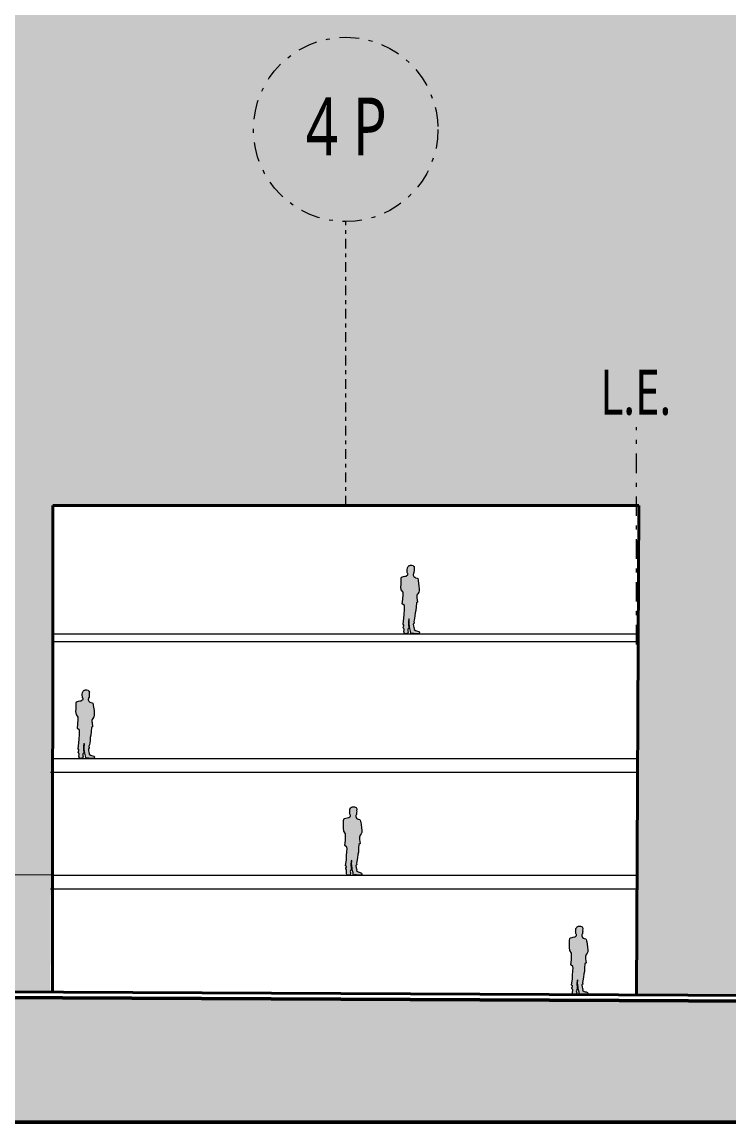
# Model space of a CAD drawing. Header units: millimetres. Extents: x -71 to 10084, y -63 to 6230.
# Drawn here: x 6121.72 to 6139.87, y 4072.01 to 4100.26 of the extents above; entities that cross this region are included whole.
import ezdxf

# ---------------------------------------------------------------- set-up
doc = ezdxf.new("R2010")
doc.units = ezdxf.units.MM
doc.linetypes.add('TRAZO_Y_PUNTO', pattern=[1, 0.5, -0.25, 0, -0.25])
for name, color, linetype, lineweight, true_color in [('EJES', 154, 'TRAZO_Y_PUNTO', 20, 0x004f9e), ('HATCHS', 252, 'Continuous', 5, 0x898989), ('LINEA TIERRA', 18, 'Continuous', 50, 0x000000), ('MUROS', 18, 'Continuous', 40, 0x000000), ('TEXTO', 154, 'Continuous', 5, 0x004f9e), ('VISTA', 18, 'Continuous', 15, 0x000000), ('VISTA LEJOS', 8, 'Continuous', 5, 0x7a8581)]:
    doc.layers.add(name, color=color, linetype=linetype, lineweight=lineweight, true_color=true_color)
doc.layers.add('MEDIANERA', color=30, linetype='TRAZO_Y_PUNTO', lineweight=20)
doc.styles.add('COTAS', font='Yu Gothic.ttf', dxfattribs={"width": 0.75})

# ---------------------------------------------------------------- blocks, each defined once
blk = doc.blocks.new('p1')
at = {"layer": 'HATCHS', "true_color": 0xffffff, "transparency": 33554610}
h = blk.add_hatch(color=7, dxfattribs=at)
h.dxf.hatch_style = 1
h.paths.add_polyline_path([(8.727, 31.704), (8.728, 31.659), (8.715, 31.624), (8.688, 31.586), (8.675, 31.562), (8.668, 31.54), (8.667, 31.503), (8.669, 31.477), (8.685, 31.371), (8.654, 31.349), (8.646, 31.25), (8.64, 31.155), (8.626, 31.094), (8.618, 31.009), (8.601, 30.909), (8.59, 30.87), (8.598, 30.831), (8.576, 30.806), (8.581, 30.749), (8.591, 30.719), (8.602, 30.704), (8.598, 30.691), (8.596, 30.677), (8.6, 30.666), (8.632, 30.642), (8.659, 30.634), (8.688, 30.627), (8.722, 30.615), (8.732, 30.592), (8.727, 30.573), (8.722, 30.562), (8.688, 30.559), (8.63, 30.556), (8.588, 30.568), (8.545, 30.565), (8.514, 30.562), (8.511, 30.57), (8.505, 30.621), (8.482, 30.695), (8.478, 30.743), (8.471, 30.8), (8.468, 30.859), (8.473, 30.912), (8.471, 30.939), (8.459, 30.925), (8.454, 30.892), (8.451, 30.856), (8.451, 30.814), (8.454, 30.759), (8.457, 30.731), (8.459, 30.701), (8.437, 30.676), (8.434, 30.654), (8.437, 30.629), (8.443, 30.601), (8.434, 30.571), (8.426, 30.562), (8.407, 30.562), (8.393, 30.557), (8.379, 30.557), (8.36, 30.559), (8.343, 30.579), (8.337, 30.596), (8.335, 30.609), (8.34, 30.67), (8.335, 30.695), (8.315, 30.712), (8.321, 30.74), (8.335, 30.762), (8.332, 30.781), (8.312, 30.803), (8.335, 30.961), (8.337, 31.053), (8.346, 31.172), (8.351, 31.236), (8.346, 31.283), (8.293, 31.326), (8.309, 31.45), (8.312, 31.561), (8.312, 31.622), (8.268, 31.689), (8.257, 31.766), (8.262, 31.822), (8.26, 31.885), (8.262, 31.935), (8.262, 31.96), (8.264, 31.989), (8.274, 32.015), (8.323, 32.028), (8.356, 32.035), (8.39, 32.041), (8.405, 32.045), (8.411, 32.054), (8.423, 32.062), (8.438, 32.071), (8.439, 32.092), (8.439, 32.103), (8.429, 32.113), (8.422, 32.127), (8.421, 32.145), (8.419, 32.165), (8.415, 32.178), (8.418, 32.196), (8.425, 32.253), (8.446, 32.286), (8.459, 32.299), (8.471, 32.309), (8.482, 32.313), (8.505, 32.317), (8.525, 32.318), (8.539, 32.316), (8.568, 32.307), (8.581, 32.297), (8.594, 32.283), (8.601, 32.263), (8.598, 32.242), (8.594, 32.219), (8.598, 32.187), (8.594, 32.166), (8.593, 32.148), (8.593, 32.128), (8.582, 32.104), (8.578, 32.096), (8.574, 32.081), (8.574, 32.064), (8.59, 32.027), (8.615, 32.007), (8.636, 31.998), (8.676, 31.987), (8.688, 31.976), (8.697, 31.941), (8.703, 31.918), (8.721, 31.786)])
blk.add_lwpolyline([(8.275, 32.015), (8.323, 32.028), (8.356, 32.035), (8.39, 32.041), (8.405, 32.045), (8.411, 32.054), (8.423, 32.062), (8.438, 32.071), (8.439, 32.092), (8.439, 32.103), (8.429, 32.113), (8.422, 32.127), (8.421, 32.145), (8.419, 32.165), (8.415, 32.178), (8.418, 32.196), (8.425, 32.253), (8.446, 32.286), (8.459, 32.299), (8.471, 32.309), (8.482, 32.313), (8.505, 32.317), (8.525, 32.318), (8.539, 32.316), (8.568, 32.307), (8.581, 32.297), (8.594, 32.283), (8.601, 32.263), (8.598, 32.242), (8.594, 32.219), (8.598, 32.187), (8.594, 32.166), (8.593, 32.148), (8.593, 32.128), (8.582, 32.104), (8.578, 32.096), (8.574, 32.081), (8.574, 32.064), (8.59, 32.027), (8.615, 32.007), (8.636, 31.998), (8.676, 31.987), (8.688, 31.976), (8.697, 31.941), (8.703, 31.918), (8.721, 31.786), (8.727, 31.704), (8.728, 31.659), (8.715, 31.624), (8.688, 31.586), (8.675, 31.562), (8.668, 31.54), (8.667, 31.503), (8.669, 31.477), (8.685, 31.371), (8.654, 31.349), (8.646, 31.25), (8.64, 31.155), (8.626, 31.094), (8.618, 31.009), (8.601, 30.909), (8.59, 30.87), (8.598, 30.831), (8.576, 30.806), (8.581, 30.749), (8.591, 30.719), (8.602, 30.704), (8.598, 30.691), (8.596, 30.677), (8.6, 30.666), (8.632, 30.642), (8.659, 30.634), (8.688, 30.627), (8.722, 30.615), (8.732, 30.592), (8.727, 30.573), (8.722, 30.562), (8.688, 30.559), (8.63, 30.556), (8.588, 30.568), (8.545, 30.565), (8.514, 30.562), (8.511, 30.57), (8.505, 30.621), (8.482, 30.695), (8.478, 30.743), (8.471, 30.8), (8.468, 30.859), (8.473, 30.912), (8.471, 30.939), (8.459, 30.925), (8.454, 30.892), (8.451, 30.856), (8.451, 30.814), (8.454, 30.759), (8.457, 30.731), (8.459, 30.701), (8.437, 30.676), (8.434, 30.654), (8.437, 30.629), (8.443, 30.601), (8.434, 30.571), (8.426, 30.562), (8.407, 30.562), (8.393, 30.557), (8.379, 30.557), (8.36, 30.559), (8.343, 30.579), (8.337, 30.596), (8.335, 30.609), (8.34, 30.67), (8.335, 30.695), (8.315, 30.712), (8.321, 30.74), (8.335, 30.762), (8.332, 30.781), (8.312, 30.803), (8.335, 30.961), (8.337, 31.053), (8.346, 31.172), (8.351, 31.236), (8.346, 31.283), (8.293, 31.326), (8.309, 31.45), (8.312, 31.561), (8.312, 31.622), (8.268, 31.689), (8.257, 31.766), (8.262, 31.822), (8.26, 31.885), (8.262, 31.935), (8.262, 31.96), (8.264, 31.989), (8.273, 32.013)])

msp = doc.modelspace()

# ---------------------------------------------------------------- hatches: boundary and pattern name
at = {"layer": 'HATCHS', "transparency": 33554661}
h = msp.add_hatch(dxfattribs=at)
h.set_pattern_fill('EARTH', color=256, scale=0.25, angle=45)
h.set_pattern_definition([(90, (0, 0), (-0.396875, 0.396875), [0.396875, -0.396875]), (90, (-0.14883, 0), (-0.396875, 0.396875), [0.396875, -0.396875]), (90, (-0.29766, 0), (-0.396875, 0.396875), [0.396875, -0.396875]), (180, (-0.34727, 0.0496), (-0.396875, -0.396875), [0.396875, -0.396875]), (180, (-0.34727, 0.19844), (-0.396875, -0.396875), [0.396875, -0.396875]), (180, (-0.34727, 0.34727), (-0.396875, -0.396875), [0.396875, -0.396875])])
h.paths.add_polyline_path([(6161.656, 4075.01), (5847.193, 4076.51), (5847.193, 4075.01), (5847.193, 4072.01), (6161.656, 4072.01)])
at = {"layer": 'VISTA', "transparency": 33554585}
h = msp.add_hatch(color=256, dxfattribs=at)
h.dxf.hatch_style = 1
h.set_gradient(color1=(194, 240, 234), color2=(228, 231, 231), rotation=273)
h.paths.add_polyline_path([(5912.767, 4085.348), (5947.875, 4085.348), (5947.875, 4076.18), (5957.015, 4076.136), (5957.014, 4075.939), (5967.011, 4075.939), (5967.012, 4076.089), (5987.514, 4075.991), (5987.514, 4084.841), (6002.561, 4084.841), (6002.561, 4075.919), (6026.681, 4075.841), (6026.681, 4084.841), (6041.727, 4084.841), (6041.684, 4075.733), (6061.371, 4075.639), (6061.372, 4084.841), (6076.375, 4084.841), (6076.375, 4075.567), (6091.029, 4075.497), (6091.074, 4084.841), (6106.118, 4084.841), (6106.118, 4075.425), (6122.451, 4075.347), (6122.511, 4087.841), (6137.558, 4087.841), (6137.498, 4075.276), (6143.646, 4075.246), (6143.645, 4075.096), (6156.315, 4075.036), (6156.315, 4075.186), (6161.656, 4075.186), (6161.23, 4075.574), (6161.656, 4075.574), (6161.656, 4114.971), (5847.193, 4114.971), (5847.193, 4078.355), (5847.861, 4078.01), (5847.193, 4078.01), (5847.193, 4076.51), (5851.588, 4076.489), (5851.588, 4076.639), (5861.25, 4076.593), (5861.293, 4085.593), (5896.402, 4085.593), (5896.402, 4076.426), (5912.767, 4076.348)])

# ---------------------------------------------------------------- linework, layer by layer
at = {"layer": 'EJES', "ltscale": 0.5}
msp.add_line((6130.034, 4087.841), (6130.034, 4095.132), dxfattribs=at)
at = {"layer": 'EJES'}
msp.add_circle((6130.034, 4097.5), 2.368, dxfattribs=at)
at = {"layer": 'LINEA TIERRA'}
for p, q in [((5847.193, 4076.51), (6161.656, 4075.01)), ((5847.193, 4072.01), (6161.656, 4072.01))]:
    msp.add_line(p, q, dxfattribs=at)
at = {"layer": 'MEDIANERA'}
msp.add_line((6137.498, 4084.276), (6137.498, 4089.856), dxfattribs=at)
at = {"layer": 'MUROS'}
for p, q in [((6122.509, 4075.347), (6122.511, 4087.841)), ((6122.511, 4087.841), (6137.558, 4087.841)), ((6137.558, 4087.841), (6137.498, 4075.276)), ((6143.645, 4075.246), (5967.012, 4076.089))]:
    msp.add_line(p, q, dxfattribs=at)
at = {"layer": 'VISTA'}
for p, q in [((6122.509, 4087.347), (6122.511, 4087.347)), ((6122.509, 4084.547), (6137.555, 4084.547)), ((6122.509, 4084.347), (6137.541, 4084.347)), ((6122.509, 4081.347), (6137.527, 4081.347)), ((6122.451, 4080.997), (6137.498, 4080.997)), ((6122.509, 4078.347), (6137.512, 4078.347)), ((6122.451, 4077.997), (6137.498, 4077.997))]:
    msp.add_line(p, q, dxfattribs=at)
at = {"layer": 'VISTA LEJOS'}
for p, q in [((6122.509, 4078.347), (5967.579, 4079.106)), ((6122.509, 4075.347), (6122.509, 4078.347))]:
    msp.add_line(p, q, dxfattribs=at)

# ---------------------------------------------------------------- block references
at = {"layer": 'VISTA'}
for p in [(6123.194, 4053.991), (6114.851, 4050.789), (6121.718, 4047.789), (6127.521, 4044.723)]:
    msp.add_blockref('p1', p, dxfattribs=at)

# ---------------------------------------------------------------- texts
at = {"layer": 'EJES', "style": 'COTAS', "width": 0.75}
msp.add_text('4 P', height=1.4842, dxfattribs=at).set_placement((6129.009, 4096.835))
at = {"layer": 'TEXTO', "style": 'COTAS', "width": 0.75}
msp.add_text('L.E.', height=1.1543, dxfattribs=at).set_placement((6136.57, 4090.175))

doc.saveas('drawing.dxf')
